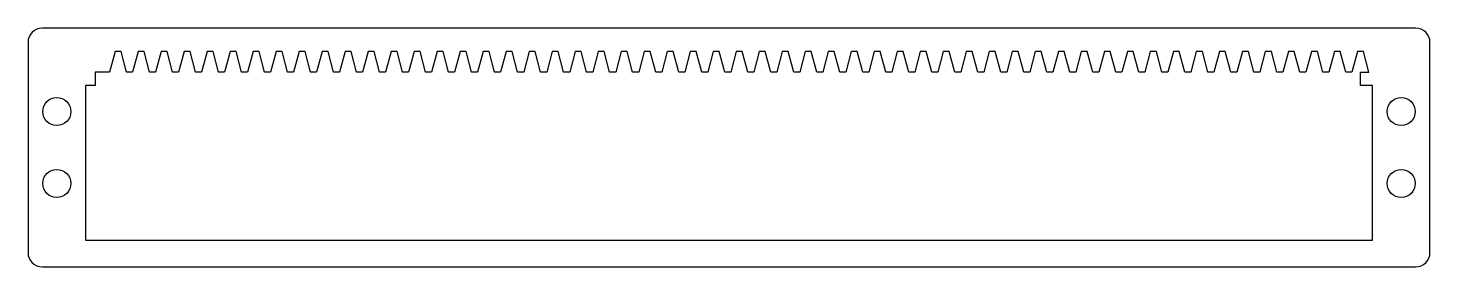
# Model space of a CAD drawing. Header units: millimetres. Extents: x 0 to 195, y -33 to 0.
import ezdxf

# ---------------------------------------------------------------- set-up
doc = ezdxf.new("R2010")
doc.units = ezdxf.units.MM

msp = doc.modelspace()

# ---------------------------------------------------------------- linework, layer by layer
at = {"color": 7, "linetype": 'Continuous', "lineweight": 25}
for p, q in [((193, 0), (2, 0)), ((0, -2), (0, -31.22)), ((12.11, -3.25), (11.34, -6.15)), ((12.94, -3.25), (12.11, -3.25)), ((13.7, -6.15), (12.94, -3.25)), ((15.3, -3.25), (14.54, -6.15)), ((16.14, -3.25), (15.3, -3.25)), ((16.9, -6.15), (16.14, -3.25)), ((18.5, -3.25), (17.74, -6.15)), ((19.34, -3.25), (18.5, -3.25)), ((20.1, -6.15), (19.34, -3.25)), ((21.7, -3.25), (20.94, -6.15)), ((22.54, -3.25), (21.7, -3.25)), ((23.3, -6.15), (22.54, -3.25)), ((24.91, -3.25), (24.14, -6.15)), ((25.73, -3.25), (24.91, -3.25)), ((26.5, -6.15), (25.73, -3.25)), ((28.11, -3.25), (27.34, -6.15)), ((28.93, -3.25), (28.11, -3.25)), ((29.7, -6.15), (28.93, -3.25)), ((31.3, -3.25), (30.54, -6.15)), ((32.13, -3.25), (31.3, -3.25)), ((32.9, -6.15), (32.13, -3.25)), ((34.51, -3.25), (33.74, -6.15)), ((35.34, -3.25), (34.51, -3.25)), ((36.1, -6.15), (35.34, -3.25)), ((37.7, -3.25), (36.94, -6.15)), ((38.53, -3.25), (37.7, -3.25)), ((39.3, -6.15), (38.53, -3.25)), ((40.91, -3.25), (40.14, -6.15)), ((41.73, -3.25), (40.91, -3.25)), ((42.5, -6.15), (41.73, -3.25)), ((44.1, -3.25), (43.34, -6.15)), ((44.94, -3.25), (44.1, -3.25)), ((45.7, -6.15), (44.94, -3.25)), ((47.3, -3.25), (46.54, -6.15)), ((48.13, -3.25), (47.3, -3.25)), ((48.9, -6.15), (48.13, -3.25)), ((50.51, -3.25), (49.74, -6.15)), ((51.34, -3.25), (50.51, -3.25)), ((52.1, -6.15), (51.34, -3.25)), ((53.7, -3.25), (52.94, -6.15)), ((54.53, -3.25), (53.7, -3.25)), ((55.3, -6.15), (54.53, -3.25)), ((56.91, -3.25), (56.14, -6.15)), ((57.73, -3.25), (56.91, -3.25)), ((58.5, -6.15), (57.73, -3.25)), ((60.1, -3.25), (59.34, -6.15)), ((60.94, -3.25), (60.1, -3.25)), ((61.7, -6.15), (60.94, -3.25)), ((63.3, -3.25), (62.54, -6.15)), ((64.14, -3.25), (63.3, -3.25)), ((64.9, -6.15), (64.14, -3.25)), ((66.5, -3.25), (65.74, -6.15)), ((67.33, -3.25), (66.5, -3.25)), ((68.1, -6.15), (67.33, -3.25)), ((69.7, -3.25), (68.94, -6.15)), ((70.53, -3.25), (69.7, -3.25)), ((71.3, -6.15), (70.53, -3.25)), ((72.91, -3.25), (72.14, -6.15)), ((73.73, -3.25), (72.91, -3.25)), ((74.5, -6.15), (73.73, -3.25)), ((76.11, -3.25), (75.34, -6.15)), ((76.94, -3.25), (76.11, -3.25)), ((77.7, -6.15), (76.94, -3.25)), ((79.31, -3.25), (78.54, -6.15)), ((80.14, -3.25), (79.31, -3.25)), ((80.9, -6.15), (80.14, -3.25)), ((82.5, -3.25), (81.74, -6.15)), ((83.33, -3.25), (82.5, -3.25)), ((84.1, -6.15), (83.33, -3.25)), ((85.7, -3.25), (84.94, -6.15)), ((86.53, -3.25), (85.7, -3.25)), ((87.3, -6.15), (86.53, -3.25)), ((88.91, -3.25), (88.14, -6.15)), ((89.73, -3.25), (88.91, -3.25)), ((90.5, -6.15), (89.73, -3.25)), ((92.11, -3.25), (91.34, -6.15)), ((92.94, -3.25), (92.11, -3.25)), ((93.7, -6.15), (92.94, -3.25)), ((95.31, -3.25), (94.54, -6.15)), ((96.14, -3.25), (95.31, -3.25)), ((96.9, -6.15), (96.14, -3.25)), ((98.5, -3.25), (97.74, -6.15)), ((99.33, -3.25), (98.5, -3.25)), ((100.1, -6.15), (99.33, -3.25)), ((101.7, -3.25), (100.94, -6.15)), ((102.53, -3.25), (101.7, -3.25)), ((103.3, -6.15), (102.53, -3.25)), ((104.91, -3.25), (104.14, -6.15)), ((105.73, -3.25), (104.91, -3.25)), ((106.5, -6.15), (105.73, -3.25)), ((108.11, -3.25), (107.34, -6.15)), ((108.94, -3.25), (108.11, -3.25)), ((109.7, -6.15), (108.94, -3.25)), ((111.31, -3.25), (110.54, -6.15)), ((112.14, -3.25), (111.31, -3.25)), ((112.9, -6.15), (112.14, -3.25)), ((114.5, -3.25), (113.74, -6.15)), ((115.33, -3.25), (114.5, -3.25)), ((116.1, -6.15), (115.33, -3.25)), ((117.7, -3.25), (116.94, -6.15)), ((118.53, -3.25), (117.7, -3.25)), ((119.3, -6.15), (118.53, -3.25)), ((120.91, -3.25), (120.14, -6.15)), ((121.73, -3.25), (120.91, -3.25)), ((122.5, -6.15), (121.73, -3.25)), ((124.11, -3.25), (123.34, -6.15)), ((124.94, -3.25), (124.11, -3.25)), ((125.7, -6.15), (124.94, -3.25)), ((127.31, -3.25), (126.54, -6.15)), ((128.13, -3.25), (127.31, -3.25)), ((128.9, -6.15), (128.13, -3.25)), ((130.5, -3.25), (129.74, -6.15)), ((131.34, -3.25), (130.5, -3.25)), ((132.1, -6.15), (131.34, -3.25)), ((133.71, -3.25), (132.94, -6.15)), ((134.53, -3.25), (133.71, -3.25)), ((135.3, -6.15), (134.53, -3.25)), ((136.91, -3.25), (136.14, -6.15)), ((137.74, -3.25), (136.91, -3.25)), ((138.5, -6.15), (137.74, -3.25)), ((140.1, -3.25), (139.34, -6.15)), ((140.94, -3.25), (140.1, -3.25)), ((141.7, -6.15), (140.94, -3.25)), ((143.31, -3.25), (142.54, -6.15)), ((144.13, -3.25), (143.31, -3.25)), ((144.9, -6.15), (144.13, -3.25)), ((146.5, -3.25), (145.74, -6.15)), ((147.34, -3.25), (146.5, -3.25)), ((148.1, -6.15), (147.34, -3.25)), ((149.71, -3.25), (148.94, -6.15)), ((150.53, -3.25), (149.71, -3.25)), ((151.3, -6.15), (150.53, -3.25)), ((152.91, -3.25), (152.14, -6.15)), ((153.74, -3.25), (152.91, -3.25)), ((154.5, -6.15), (153.74, -3.25)), ((156.1, -3.25), (155.34, -6.15)), ((156.94, -3.25), (156.1, -3.25)), ((157.7, -6.15), (156.94, -3.25)), ((159.31, -3.25), (158.54, -6.15)), ((160.13, -3.25), (159.31, -3.25)), ((160.9, -6.15), (160.13, -3.25)), ((162.5, -3.25), (161.74, -6.15)), ((163.34, -3.25), (162.5, -3.25)), ((164.1, -6.15), (163.34, -3.25)), ((165.71, -3.25), (164.94, -6.15)), ((166.53, -3.25), (165.71, -3.25)), ((167.3, -6.15), (166.53, -3.25)), ((168.91, -3.25), (168.14, -6.15)), ((169.74, -3.25), (168.91, -3.25)), ((170.5, -6.15), (169.74, -3.25)), ((172.1, -3.25), (171.34, -6.15)), ((172.94, -3.25), (172.1, -3.25)), ((173.7, -6.15), (172.94, -3.25)), ((175.31, -3.25), (174.54, -6.15)), ((176.13, -3.25), (175.31, -3.25)), ((176.9, -6.15), (176.13, -3.25)), ((178.5, -3.25), (177.74, -6.15)), ((179.34, -3.25), (178.5, -3.25)), ((180.1, -6.15), (179.34, -3.25)), ((181.71, -3.25), (180.94, -6.15)), ((182.53, -3.25), (181.71, -3.25)), ((183.3, -6.15), (182.53, -3.25)), ((184.91, -3.25), (184.14, -6.15)), ((185.74, -3.25), (184.91, -3.25)), ((186.5, -6.15), (185.74, -3.25)), ((195, -31.22), (195, -2)), ((9.35, -6.15), (9.35, -8)), ((11.34, -6.15), (9.35, -6.15)), ((14.54, -6.15), (13.7, -6.15)), ((17.74, -6.15), (16.9, -6.15)), ((20.94, -6.15), (20.1, -6.15)), ((24.14, -6.15), (23.3, -6.15)), ((27.34, -6.15), (26.5, -6.15)), ((30.54, -6.15), (29.7, -6.15)), ((33.74, -6.15), (32.9, -6.15)), ((36.94, -6.15), (36.1, -6.15)), ((40.14, -6.15), (39.3, -6.15)), ((43.34, -6.15), (42.5, -6.15)), ((46.54, -6.15), (45.7, -6.15)), ((49.74, -6.15), (48.9, -6.15)), ((52.94, -6.15), (52.1, -6.15)), ((56.14, -6.15), (55.3, -6.15)), ((59.34, -6.15), (58.5, -6.15)), ((62.54, -6.15), (61.7, -6.15)), ((65.74, -6.15), (64.9, -6.15)), ((68.94, -6.15), (68.1, -6.15)), ((72.14, -6.15), (71.3, -6.15)), ((75.34, -6.15), (74.5, -6.15)), ((78.54, -6.15), (77.7, -6.15)), ((81.74, -6.15), (80.9, -6.15)), ((84.94, -6.15), (84.1, -6.15)), ((88.14, -6.15), (87.3, -6.15)), ((91.34, -6.15), (90.5, -6.15)), ((94.54, -6.15), (93.7, -6.15)), ((97.74, -6.15), (96.9, -6.15)), ((100.94, -6.15), (100.1, -6.15)), ((104.14, -6.15), (103.3, -6.15)), ((107.34, -6.15), (106.5, -6.15)), ((110.54, -6.15), (109.7, -6.15)), ((113.74, -6.15), (112.9, -6.15)), ((116.94, -6.15), (116.1, -6.15)), ((120.14, -6.15), (119.3, -6.15)), ((123.34, -6.15), (122.5, -6.15)), ((126.54, -6.15), (125.7, -6.15)), ((129.74, -6.15), (128.9, -6.15)), ((132.94, -6.15), (132.1, -6.15)), ((136.14, -6.15), (135.3, -6.15)), ((139.34, -6.15), (138.5, -6.15)), ((142.54, -6.15), (141.7, -6.15)), ((145.74, -6.15), (144.9, -6.15)), ((148.94, -6.15), (148.1, -6.15)), ((152.14, -6.15), (151.3, -6.15)), ((155.34, -6.15), (154.5, -6.15)), ((158.54, -6.15), (157.7, -6.15)), ((161.74, -6.15), (160.9, -6.15)), ((164.94, -6.15), (164.1, -6.15)), ((168.14, -6.15), (167.3, -6.15)), ((171.34, -6.15), (170.5, -6.15)), ((174.54, -6.15), (173.7, -6.15)), ((177.74, -6.15), (176.9, -6.15)), ((180.94, -6.15), (180.1, -6.15)), ((184.14, -6.15), (183.3, -6.15)), ((185.32, -6.15), (186.5, -6.15)), ((185.32, -8), (185.32, -6.15)), ((8, -8), (8, -29.5)), ((9.35, -8), (8, -8)), ((187, -8), (185.32, -8)), ((187, -29.5), (187, -8)), ((8, -29.5), (187, -29.5)), ((2, -33.22), (193, -33.22))]:
    msp.add_line(p, q, dxfattribs=at)
for centre in [(4, -11.61), (191, -11.61), (4, -21.61), (191, -21.61)]:
    msp.add_circle(centre, 1.95, dxfattribs=at)
for centre, start, end in [((2, -2), 90, 180), ((193, -2), 0, 90), ((2, -31.22), 180, 270), ((193, -31.22), 270, 0)]:
    msp.add_arc(centre, 2, start, end, dxfattribs=at)

doc.saveas('drawing.dxf')
